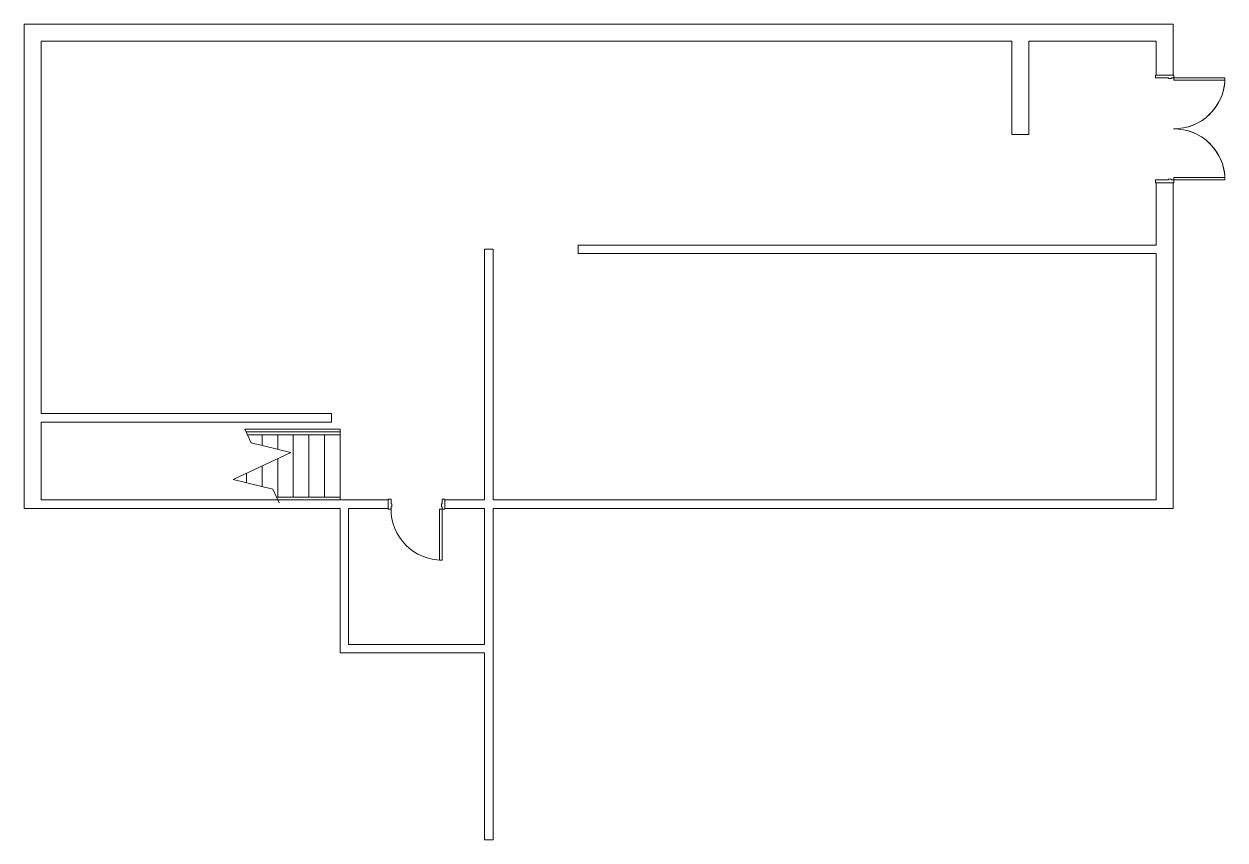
# Model space of a CAD drawing. Header units: inches. Extents: x 473 to 1320, y -1573 to 2891.
# Drawn here: x 473 to 1320, y 2315 to 2891 of the extents above.
import ezdxf

# ---------------------------------------------------------------- set-up
doc = ezdxf.new("R2010")
doc.units = ezdxf.units.IN
doc.header["$MEASUREMENT"] = 0
for name, color, linetype, lineweight in [('A-DOOR', 31, 'Continuous', 9), ('A-DOOR-FRAM', 31, 'Continuous', 9), ('A-FLOR-HRAL', 11, 'Continuous', 9), ('A-WALL', 113, 'Continuous', 9), ('S-STRS', 31, 'Continuous', 9), ('S-STRS-MBND', 31, 'Continuous', 9)]:
    doc.layers.add(name, color=color, linetype=linetype, lineweight=lineweight)

# ---------------------------------------------------------------- blocks, each defined once
blk = doc.blocks.new('Door-Single_CE_ - HM Door-2_ HM Frame-5141869-BASEMENT Map Export')
at = {"layer": 'A-DOOR'}
for p, q in [((16.25, -39.5), (16.25, -3.5)), ((16.25, -3.5), (18, -3.5)), ((16.25, -39.5), (16.25, -3.5)), ((18, -3.5), (16.25, -3.5)), ((18, -3.5), (18, -39.5)), ((18, -3.5), (18, -39.5)), ((18, -39.5), (16.25, -39.5)), ((18, -39.5), (16.25, -39.5))]:
    blk.add_line(p, q, dxfattribs=at)
blk.add_arc((18, -3.5), 36, 179.5, 270, dxfattribs=at)
blk.add_arc((18, -3.5), 36, 179.5, 270, dxfattribs=at)
blk.add_arc((18, -3.5), 36, 179.5, 270, dxfattribs=at)
blk.add_arc((18, -3.5), 36, 179.5, 270, dxfattribs=at)
at = {"layer": 'A-DOOR-FRAM'}
for p, q in [((-20, 3.5), (-18, 3.5)), ((-20, -3.5), (-20, 3.5)), ((-18, 3.5), (-18, 0.25)), ((-18, 0.25), (-17.5, 0.25)), ((-17.5, 0.25), (-17.5, -1.75)), ((17.5, 0.25), (18, 0.25)), ((17.5, -1.75), (17.5, 0.25)), ((18, 3.5), (20, 3.5)), ((18, 0.25), (18, 3.5)), ((20, 3.5), (20, -3.5)), ((-18, -3.5), (-20, -3.5)), ((-18, -1.75), (-18, -3.5)), ((-17.5, -1.75), (-18, -1.75)), ((18, -1.75), (17.5, -1.75)), ((18, -3.5), (18, -1.75)), ((20, -3.5), (18, -3.5))]:
    blk.add_line(p, q, dxfattribs=at)
blk = doc.blocks.new('Door-Double-Lite_CE_ - WD Door-2_ WD Frame-LG Lite-5145366-BASEMENT Map Export')
at = {"layer": 'A-DOOR'}
for p, q in [((-36, 42.5), (-36, 6.5)), ((-34.25, 42.5), (-36, 42.5)), ((-36, 6.16), (-36, 42.5)), ((-34.25, 6.5), (-34.25, 42.5)), ((36, 42.5), (34.25, 42.5)), ((34.25, 42.5), (34.25, 6.5)), ((36, 6.5), (36, 42.5)), ((36, 6.16), (36, 42.5)), ((-36, 6.5), (-34.25, 6.5)), ((34.25, 6.5), (36, 6.5))]:
    blk.add_line(p, q, dxfattribs=at)
for centre, start, end in [((-36, 6.5), 359.5, 90), ((-36, 6.5), 359.5, 87.18236), ((36, 6.5), 90, 180.5), ((36, 6.5), 92.81764, 180.5)]:
    blk.add_arc(centre, 36, start, end, dxfattribs=at)
at = {"layer": 'A-DOOR-FRAM'}
for p, q in [((-36, 6.5), (-38, 6.5)), ((-38, 6.5), (-38, -6.5)), ((-36, 4.75), (-36, 6.5)), ((-35.5, 4.75), (-36, 4.75)), ((-36, -6.5), (-36, 2.75)), ((-36, 2.75), (-35.5, 2.75)), ((-35.5, 2.75), (-35.5, 4.75)), ((36, 4.75), (35.5, 4.75)), ((35.5, 4.75), (35.5, 2.75)), ((35.5, 2.75), (36, 2.75)), ((38, 6.5), (36, 6.5)), ((36, 6.5), (36, 4.75)), ((36, 2.75), (36, -6.5)), ((38, -6.5), (38, 6.5)), ((-38, -6.5), (-36, -6.5)), ((36, -6.5), (38, -6.5))]:
    blk.add_line(p, q, dxfattribs=at)
blk = doc.blocks.new('Railing - Railing-5146087-BASEMENT Map Export')
at = {"layer": 'A-FLOR-HRAL'}
for p, q in [((629.39, 2603.38), (630.33, 2601.38)), ((695.59, 2603.38), (629.39, 2603.38)), ((695.59, 2603.38), (695.59, 2601.38)), ((695.59, 2601.38), (630.33, 2601.38))]:
    blk.add_line(p, q, dxfattribs=at)
blk = doc.blocks.new('Railing - Railing-5146091-BASEMENT Map Export')
at = {"layer": 'A-FLOR-HRAL'}
for p, q in [((650.84, 2557.38), (651.78, 2555.38)), ((695.59, 2557.38), (650.84, 2557.38)), ((687.73, 2555.38), (651.78, 2555.38)), ((695.59, 2557.38), (695.59, 2555.38))]:
    blk.add_line(p, q, dxfattribs=at)

msp = doc.modelspace()

# ---------------------------------------------------------------- linework, layer by layer
at = {"layer": 'A-WALL', "lineweight": 15}
for p, q in [((1283.59, 2891.38), (472.59, 2891.38)), ((472.59, 2891.38), (472.59, 2549.38)), ((1283.59, 2855.38), (1283.59, 2891.38)), ((484.59, 2879.38), (1169.59, 2879.38)), ((484.59, 2616.38), (484.59, 2879.38)), ((1169.59, 2879.38), (1169.59, 2813.38)), ((1181.59, 2879.38), (1271.59, 2879.38)), ((1181.59, 2813.38), (1181.59, 2879.38)), ((1271.59, 2879.38), (1271.59, 2855.38)), ((1271.59, 2855.38), (1283.59, 2855.38)), ((1169.59, 2813.38), (1181.59, 2813.38)), ((1271.59, 2779.38), (1271.59, 2735.38)), ((1283.59, 2779.38), (1271.59, 2779.38)), ((1283.59, 2549.38), (1283.59, 2779.38)), ((803.59, 2732.38), (797.59, 2732.38)), ((797.59, 2732.38), (797.59, 2555.38)), ((803.59, 2555.38), (803.59, 2732.38)), ((1271.59, 2735.38), (863.59, 2735.38)), ((863.59, 2735.38), (863.59, 2729.38)), ((863.59, 2729.38), (1271.59, 2729.38)), ((1271.59, 2729.38), (1271.59, 2555.38)), ((689.59, 2616.38), (484.59, 2616.38)), ((484.59, 2610.38), (689.59, 2610.38)), ((484.59, 2555.38), (484.59, 2610.38)), ((689.59, 2610.38), (689.59, 2616.38)), ((651.78, 2555.38), (484.59, 2555.38)), ((729.59, 2555.38), (687.71, 2555.38)), ((729.59, 2549.38), (729.59, 2555.38)), ((797.59, 2555.38), (769.59, 2555.38)), ((769.59, 2555.38), (769.59, 2549.38)), ((1271.59, 2555.38), (803.59, 2555.38)), ((472.59, 2549.38), (695.59, 2549.38)), ((695.59, 2549.38), (695.59, 2447.38)), ((701.59, 2549.38), (729.59, 2549.38)), ((701.59, 2453.38), (701.59, 2549.38)), ((769.59, 2549.38), (797.59, 2549.38)), ((797.59, 2549.38), (797.59, 2453.38)), ((803.59, 2549.38), (1283.59, 2549.38)), ((803.59, 2315.38), (803.59, 2549.38)), ((797.59, 2453.38), (701.59, 2453.38)), ((695.59, 2447.38), (797.59, 2447.38)), ((797.59, 2447.38), (797.59, 2315.38)), ((797.59, 2315.38), (803.59, 2315.38))]:
    msp.add_line(p, q, dxfattribs=at)
at = {"layer": 'S-STRS'}
for p, q in [((695.59, 2605.38), (628.46, 2605.38)), ((695.59, 2603.38), (695.59, 2605.38)), ((640.59, 2593.84), (640.59, 2601.38)), ((651.59, 2591.17), (651.59, 2601.38)), ((662.59, 2557.38), (662.59, 2601.38)), ((673.59, 2557.38), (673.59, 2601.38)), ((684.59, 2557.38), (684.59, 2601.38)), ((695.59, 2557.38), (695.59, 2601.38)), ((640.59, 2564.91), (640.59, 2579.38)), ((651.59, 2557.38), (651.59, 2584.51)), ((629.59, 2567.59), (629.59, 2574.25))]:
    msp.add_line(p, q, dxfattribs=at)
at = {"layer": 'S-STRS-MBND'}
for p, q in [((628.46, 2605.38), (632.98, 2595.69)), ((632.98, 2595.69), (660.98, 2588.89)), ((660.98, 2588.89), (620.19, 2569.87)), ((620.19, 2569.87), (648.19, 2563.06)), ((648.19, 2563.06), (652.71, 2553.38))]:
    msp.add_line(p, q, dxfattribs=at)

# ---------------------------------------------------------------- block references
at = {"layer": 'A-DOOR', "rotation": 269.9999999999999}
msp.add_blockref('Door-Double-Lite_CE_ - WD Door-2_ WD Frame-LG Lite-5145366-BASEMENT Map Export', (1277.59, 2817.38), dxfattribs=at)
at = {"layer": 'A-DOOR'}
msp.add_blockref('Door-Single_CE_ - HM Door-2_ HM Frame-5141869-BASEMENT Map Export', (749.59, 2552.38), dxfattribs=at)
at = {"layer": 'A-FLOR-HRAL'}
for name in ['Railing - Railing-5146087-BASEMENT Map Export', 'Railing - Railing-5146091-BASEMENT Map Export']:
    msp.add_blockref(name, (0, 0), dxfattribs=at)

doc.saveas('drawing.dxf')
